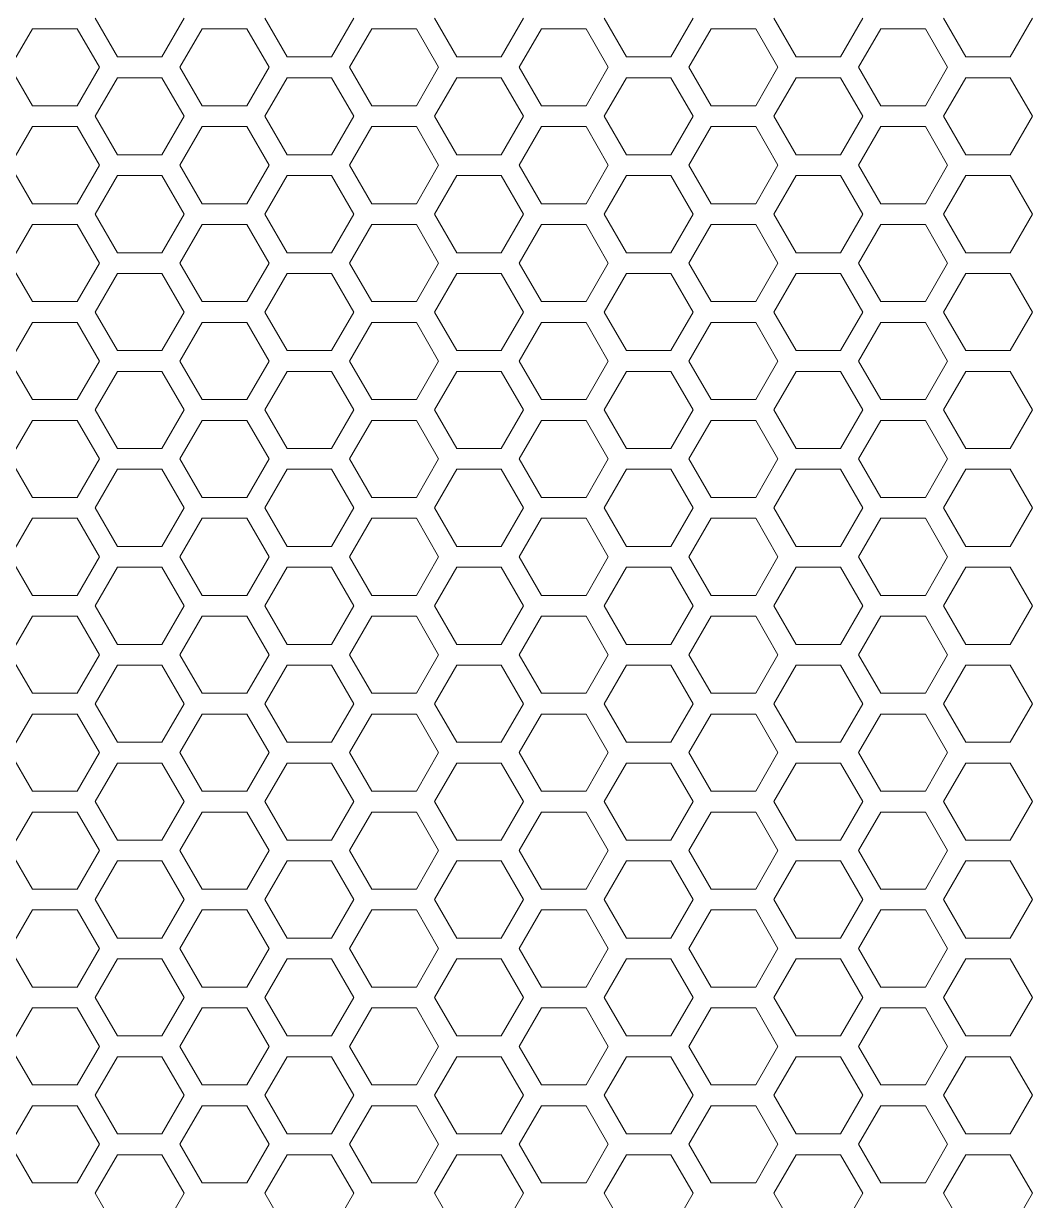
# Model space of a CAD drawing. Header units: millimetres. Extents: x 0 to 140, y -17 to 195.
# Drawn here: x 23.92 to 30.09, y 101.92 to 109.12 of the extents above; entities that cross this region are included whole.
import ezdxf

# ---------------------------------------------------------------- set-up
doc = ezdxf.new("R2010")
doc.units = ezdxf.units.MM
doc.layers.add('4203-42785_1_0', color=7, linetype='Continuous')

# ---------------------------------------------------------------- blocks, each defined once
blk = doc.blocks.new('a')
at = {"layer": '4203-42785_1_0', "color": 0, "linetype": 'ByBlock', "lineweight": 9}
for p, q in [((1511.8058, 429.5858), (1511.6991, 429.4009)), ((1512.0192, 429.5858), (1511.8058, 429.5858)), ((1512.1259, 429.4009), (1512.0192, 429.5858)), ((1512.1057, 429.6357), (1512.2124, 429.4508)), ((1512.4259, 429.4508), (1512.5326, 429.6357)), ((1512.6191, 429.5858), (1512.5124, 429.4009)), ((1512.8325, 429.5858), (1512.6191, 429.5858)), ((1512.9393, 429.4009), (1512.8325, 429.5858)), ((1512.919, 429.6357), (1513.0257, 429.4508)), ((1513.2391, 429.4508), (1513.3458, 429.6357)), ((1513.4323, 429.5858), (1513.3256, 429.4009)), ((1513.6457, 429.5858), (1513.4323, 429.5858)), ((1513.7524, 429.4009), (1513.6457, 429.5858)), ((1513.7322, 429.6357), (1513.8389, 429.4508)), ((1514.0523, 429.4508), (1514.1591, 429.6357)), ((1514.2456, 429.5858), (1514.1389, 429.4009)), ((1514.459, 429.5858), (1514.2456, 429.5858)), ((1514.5657, 429.4009), (1514.459, 429.5858)), ((1514.5455, 429.6357), (1514.6522, 429.4508)), ((1514.8656, 429.4508), (1514.9724, 429.6357)), ((1515.0588, 429.5858), (1514.9521, 429.4009)), ((1515.2723, 429.5858), (1515.0588, 429.5858)), ((1515.379, 429.4009), (1515.2723, 429.5858)), ((1515.3587, 429.6357), (1515.4655, 429.4508)), ((1515.6789, 429.4508), (1515.7856, 429.6357)), ((1515.8721, 429.5858), (1515.7654, 429.4009)), ((1516.0855, 429.5858), (1515.8721, 429.5858)), ((1516.1923, 429.4009), (1516.0855, 429.5858)), ((1516.1721, 429.6357), (1516.2788, 429.4508)), ((1516.4922, 429.4508), (1516.5989, 429.6357)), ((1512.2124, 429.4508), (1512.4259, 429.4508)), ((1513.0257, 429.4508), (1513.2391, 429.4508)), ((1513.8389, 429.4508), (1514.0523, 429.4508)), ((1514.6522, 429.4508), (1514.8656, 429.4508)), ((1515.4655, 429.4508), (1515.6789, 429.4508)), ((1516.2788, 429.4508), (1516.4922, 429.4508)), ((1511.6991, 429.4009), (1511.8058, 429.216)), ((1512.0192, 429.216), (1512.1259, 429.4009)), ((1512.5124, 429.4009), (1512.6191, 429.216)), ((1512.8325, 429.216), (1512.9393, 429.4009)), ((1513.3256, 429.4009), (1513.4323, 429.216)), ((1513.6457, 429.216), (1513.7524, 429.4009)), ((1514.1389, 429.4009), (1514.2456, 429.216)), ((1514.459, 429.216), (1514.5657, 429.4009)), ((1514.9521, 429.4009), (1515.0588, 429.216)), ((1515.2723, 429.216), (1515.379, 429.4009)), ((1515.7654, 429.4009), (1515.8721, 429.216)), ((1516.0855, 429.216), (1516.1923, 429.4009)), ((1512.2124, 429.351), (1512.1057, 429.1661)), ((1512.4259, 429.351), (1512.2124, 429.351)), ((1512.5326, 429.1661), (1512.4259, 429.351)), ((1513.0257, 429.351), (1512.919, 429.1661)), ((1513.2391, 429.351), (1513.0257, 429.351)), ((1513.3458, 429.1661), (1513.2391, 429.351)), ((1513.8389, 429.351), (1513.7322, 429.1661)), ((1514.0523, 429.351), (1513.8389, 429.351)), ((1514.1591, 429.1661), (1514.0523, 429.351)), ((1514.6522, 429.351), (1514.5455, 429.1661)), ((1514.8656, 429.351), (1514.6522, 429.351)), ((1514.9724, 429.1661), (1514.8656, 429.351)), ((1515.4655, 429.351), (1515.3587, 429.1661)), ((1515.6789, 429.351), (1515.4655, 429.351)), ((1515.7856, 429.1661), (1515.6789, 429.351)), ((1516.2788, 429.351), (1516.1721, 429.1661)), ((1516.4922, 429.351), (1516.2788, 429.351)), ((1516.5989, 429.1661), (1516.4922, 429.351)), ((1511.8058, 429.216), (1512.0192, 429.216)), ((1512.6191, 429.216), (1512.8325, 429.216)), ((1513.4323, 429.216), (1513.6457, 429.216)), ((1514.2456, 429.216), (1514.459, 429.216)), ((1515.0588, 429.216), (1515.2723, 429.216)), ((1515.8721, 429.216), (1516.0855, 429.216)), ((1512.1057, 429.1661), (1512.2124, 428.9813)), ((1512.4259, 428.9813), (1512.5326, 429.1661)), ((1512.919, 429.1661), (1513.0257, 428.9813)), ((1513.2391, 428.9813), (1513.3458, 429.1661)), ((1513.7322, 429.1661), (1513.8389, 428.9813)), ((1514.0523, 428.9813), (1514.1591, 429.1661)), ((1514.5455, 429.1661), (1514.6522, 428.9813)), ((1514.8656, 428.9813), (1514.9724, 429.1661)), ((1515.3587, 429.1661), (1515.4655, 428.9813)), ((1515.6789, 428.9813), (1515.7856, 429.1661)), ((1516.1721, 429.1661), (1516.2788, 428.9813)), ((1516.4922, 428.9813), (1516.5989, 429.1661)), ((1511.8058, 429.1162), (1511.6991, 428.9314)), ((1512.0192, 429.1162), (1511.8058, 429.1162)), ((1512.1259, 428.9314), (1512.0192, 429.1162)), ((1512.6191, 429.1162), (1512.5124, 428.9314)), ((1512.8325, 429.1162), (1512.6191, 429.1162)), ((1512.9393, 428.9314), (1512.8325, 429.1162)), ((1513.4323, 429.1162), (1513.3256, 428.9314)), ((1513.6457, 429.1162), (1513.4323, 429.1162)), ((1513.7524, 428.9314), (1513.6457, 429.1162)), ((1514.2456, 429.1162), (1514.1389, 428.9314)), ((1514.459, 429.1162), (1514.2456, 429.1162)), ((1514.5657, 428.9314), (1514.459, 429.1162)), ((1515.0588, 429.1162), (1514.9521, 428.9314)), ((1515.2723, 429.1162), (1515.0588, 429.1162)), ((1515.379, 428.9314), (1515.2723, 429.1162)), ((1515.8721, 429.1162), (1515.7654, 428.9314)), ((1516.0855, 429.1162), (1515.8721, 429.1162)), ((1516.1923, 428.9314), (1516.0855, 429.1162)), ((1512.2124, 428.9813), (1512.4259, 428.9813)), ((1513.0257, 428.9813), (1513.2391, 428.9813)), ((1513.8389, 428.9813), (1514.0523, 428.9813)), ((1514.6522, 428.9813), (1514.8656, 428.9813)), ((1515.4655, 428.9813), (1515.6789, 428.9813)), ((1516.2788, 428.9813), (1516.4922, 428.9813)), ((1511.6991, 428.9314), (1511.8058, 428.7465)), ((1512.0192, 428.7465), (1512.1259, 428.9314)), ((1512.5124, 428.9314), (1512.6191, 428.7465)), ((1512.8325, 428.7465), (1512.9393, 428.9314)), ((1513.3256, 428.9314), (1513.4323, 428.7465)), ((1513.6457, 428.7465), (1513.7524, 428.9314)), ((1514.1389, 428.9314), (1514.2456, 428.7465)), ((1514.459, 428.7465), (1514.5657, 428.9314)), ((1514.9521, 428.9314), (1515.0588, 428.7465)), ((1515.2723, 428.7465), (1515.379, 428.9314)), ((1515.7654, 428.9314), (1515.8721, 428.7465)), ((1516.0855, 428.7465), (1516.1923, 428.9314)), ((1512.2124, 428.8815), (1512.1057, 428.6966)), ((1512.4259, 428.8815), (1512.2124, 428.8815)), ((1512.5326, 428.6966), (1512.4259, 428.8815)), ((1513.0257, 428.8815), (1512.919, 428.6966)), ((1513.2391, 428.8815), (1513.0257, 428.8815)), ((1513.3458, 428.6966), (1513.2391, 428.8815)), ((1513.8389, 428.8815), (1513.7322, 428.6966)), ((1514.0523, 428.8815), (1513.8389, 428.8815)), ((1514.1591, 428.6966), (1514.0523, 428.8815)), ((1514.6522, 428.8815), (1514.5455, 428.6966)), ((1514.8656, 428.8815), (1514.6522, 428.8815)), ((1514.9724, 428.6966), (1514.8656, 428.8815)), ((1515.4655, 428.8815), (1515.3587, 428.6966)), ((1515.6789, 428.8815), (1515.4655, 428.8815)), ((1515.7856, 428.6966), (1515.6789, 428.8815)), ((1516.2788, 428.8815), (1516.1721, 428.6966)), ((1516.4922, 428.8815), (1516.2788, 428.8815)), ((1516.5989, 428.6966), (1516.4922, 428.8815)), ((1511.8058, 428.7465), (1512.0192, 428.7465)), ((1512.6191, 428.7465), (1512.8325, 428.7465)), ((1513.4323, 428.7465), (1513.6457, 428.7465)), ((1514.2456, 428.7465), (1514.459, 428.7465)), ((1515.0588, 428.7465), (1515.2723, 428.7465)), ((1515.8721, 428.7465), (1516.0855, 428.7465)), ((1512.1057, 428.6966), (1512.2124, 428.5117)), ((1512.4259, 428.5117), (1512.5326, 428.6966)), ((1512.919, 428.6966), (1513.0257, 428.5117)), ((1513.2391, 428.5117), (1513.3458, 428.6966)), ((1513.7322, 428.6966), (1513.8389, 428.5117)), ((1514.0523, 428.5117), (1514.1591, 428.6966)), ((1514.5455, 428.6966), (1514.6522, 428.5117)), ((1514.8656, 428.5117), (1514.9724, 428.6966)), ((1515.3587, 428.6966), (1515.4655, 428.5117)), ((1515.6789, 428.5117), (1515.7856, 428.6966)), ((1516.1721, 428.6966), (1516.2788, 428.5117)), ((1516.4922, 428.5117), (1516.5989, 428.6966)), ((1511.8058, 428.6467), (1511.6991, 428.4618)), ((1512.0192, 428.6467), (1511.8058, 428.6467)), ((1512.1259, 428.4618), (1512.0192, 428.6467)), ((1512.6191, 428.6467), (1512.5124, 428.4618)), ((1512.8325, 428.6467), (1512.6191, 428.6467)), ((1512.9393, 428.4618), (1512.8325, 428.6467)), ((1513.4323, 428.6467), (1513.3256, 428.4618)), ((1513.6457, 428.6467), (1513.4323, 428.6467)), ((1513.7524, 428.4618), (1513.6457, 428.6467)), ((1514.2456, 428.6467), (1514.1389, 428.4618)), ((1514.459, 428.6467), (1514.2456, 428.6467)), ((1514.5657, 428.4618), (1514.459, 428.6467)), ((1515.0588, 428.6467), (1514.9521, 428.4618)), ((1515.2723, 428.6467), (1515.0588, 428.6467)), ((1515.379, 428.4618), (1515.2723, 428.6467)), ((1515.8721, 428.6467), (1515.7654, 428.4618)), ((1516.0855, 428.6467), (1515.8721, 428.6467)), ((1516.1923, 428.4618), (1516.0855, 428.6467)), ((1512.2124, 428.5117), (1512.4259, 428.5117)), ((1513.0257, 428.5117), (1513.2391, 428.5117)), ((1513.8389, 428.5117), (1514.0523, 428.5117)), ((1514.6522, 428.5117), (1514.8656, 428.5117)), ((1515.4655, 428.5117), (1515.6789, 428.5117)), ((1516.2788, 428.5117), (1516.4922, 428.5117)), ((1511.6991, 428.4618), (1511.8058, 428.277)), ((1512.0192, 428.277), (1512.1259, 428.4618)), ((1512.5124, 428.4618), (1512.6191, 428.277)), ((1512.8325, 428.277), (1512.9393, 428.4618)), ((1513.3256, 428.4618), (1513.4323, 428.277)), ((1513.6457, 428.277), (1513.7524, 428.4618)), ((1514.1389, 428.4618), (1514.2456, 428.277)), ((1514.459, 428.277), (1514.5657, 428.4618)), ((1514.9521, 428.4618), (1515.0588, 428.277)), ((1515.2723, 428.277), (1515.379, 428.4618)), ((1515.7654, 428.4618), (1515.8721, 428.277)), ((1516.0855, 428.277), (1516.1923, 428.4618)), ((1512.2124, 428.4119), (1512.1057, 428.227)), ((1512.4259, 428.4119), (1512.2124, 428.4119)), ((1512.5326, 428.227), (1512.4259, 428.4119)), ((1513.0257, 428.4119), (1512.919, 428.227)), ((1513.2391, 428.4119), (1513.0257, 428.4119)), ((1513.3458, 428.227), (1513.2391, 428.4119)), ((1513.8389, 428.4119), (1513.7322, 428.227)), ((1514.0523, 428.4119), (1513.8389, 428.4119)), ((1514.1591, 428.227), (1514.0523, 428.4119)), ((1514.6522, 428.4119), (1514.5455, 428.227)), ((1514.8656, 428.4119), (1514.6522, 428.4119)), ((1514.9724, 428.227), (1514.8656, 428.4119)), ((1515.4655, 428.4119), (1515.3587, 428.227)), ((1515.6789, 428.4119), (1515.4655, 428.4119)), ((1515.7856, 428.227), (1515.6789, 428.4119)), ((1516.2788, 428.4119), (1516.1721, 428.227)), ((1516.4922, 428.4119), (1516.2788, 428.4119)), ((1516.5989, 428.227), (1516.4922, 428.4119)), ((1511.8058, 428.277), (1512.0192, 428.277)), ((1512.1057, 428.227), (1512.2124, 428.0422)), ((1512.4259, 428.0422), (1512.5326, 428.227)), ((1512.6191, 428.277), (1512.8325, 428.277)), ((1512.919, 428.227), (1513.0257, 428.0422)), ((1513.2391, 428.0422), (1513.3458, 428.227)), ((1513.4323, 428.277), (1513.6457, 428.277)), ((1513.7322, 428.227), (1513.8389, 428.0422)), ((1514.0523, 428.0422), (1514.1591, 428.227)), ((1514.2456, 428.277), (1514.459, 428.277)), ((1514.5455, 428.227), (1514.6522, 428.0422)), ((1514.8656, 428.0422), (1514.9724, 428.227)), ((1515.0588, 428.277), (1515.2723, 428.277)), ((1515.3587, 428.227), (1515.4655, 428.0422)), ((1515.6789, 428.0422), (1515.7856, 428.227)), ((1515.8721, 428.277), (1516.0855, 428.277)), ((1516.1721, 428.227), (1516.2788, 428.0422)), ((1516.4922, 428.0422), (1516.5989, 428.227)), ((1511.8058, 428.1771), (1511.6991, 427.9923)), ((1512.0192, 428.1771), (1511.8058, 428.1771)), ((1512.1259, 427.9923), (1512.0192, 428.1771)), ((1512.6191, 428.1771), (1512.5124, 427.9923)), ((1512.8325, 428.1771), (1512.6191, 428.1771)), ((1512.9393, 427.9923), (1512.8325, 428.1771)), ((1513.4323, 428.1771), (1513.3256, 427.9923)), ((1513.6457, 428.1771), (1513.4323, 428.1771)), ((1513.7524, 427.9923), (1513.6457, 428.1771)), ((1514.2456, 428.1771), (1514.1389, 427.9923)), ((1514.459, 428.1771), (1514.2456, 428.1771)), ((1514.5657, 427.9923), (1514.459, 428.1771)), ((1515.0588, 428.1771), (1514.9521, 427.9923)), ((1515.2723, 428.1771), (1515.0588, 428.1771)), ((1515.379, 427.9923), (1515.2723, 428.1771)), ((1515.8721, 428.1771), (1515.7654, 427.9923)), ((1516.0855, 428.1771), (1515.8721, 428.1771)), ((1516.1923, 427.9923), (1516.0855, 428.1771)), ((1512.2124, 428.0422), (1512.4259, 428.0422)), ((1513.0257, 428.0422), (1513.2391, 428.0422)), ((1513.8389, 428.0422), (1514.0523, 428.0422)), ((1514.6522, 428.0422), (1514.8656, 428.0422)), ((1515.4655, 428.0422), (1515.6789, 428.0422)), ((1516.2788, 428.0422), (1516.4922, 428.0422)), ((1511.6991, 427.9923), (1511.8058, 427.8074)), ((1512.0192, 427.8074), (1512.1259, 427.9923)), ((1512.5124, 427.9923), (1512.6191, 427.8074)), ((1512.8325, 427.8074), (1512.9393, 427.9923)), ((1513.3256, 427.9923), (1513.4323, 427.8074)), ((1513.6457, 427.8074), (1513.7524, 427.9923)), ((1514.1389, 427.9923), (1514.2456, 427.8074)), ((1514.459, 427.8074), (1514.5657, 427.9923)), ((1514.9521, 427.9923), (1515.0588, 427.8074)), ((1515.2723, 427.8074), (1515.379, 427.9923)), ((1515.7654, 427.9923), (1515.8721, 427.8074)), ((1516.0855, 427.8074), (1516.1923, 427.9923)), ((1512.2124, 427.9424), (1512.1057, 427.7575)), ((1512.4259, 427.9424), (1512.2124, 427.9424)), ((1512.5326, 427.7575), (1512.4259, 427.9424)), ((1513.0257, 427.9424), (1512.919, 427.7575)), ((1513.2391, 427.9424), (1513.0257, 427.9424)), ((1513.3458, 427.7575), (1513.2391, 427.9424)), ((1513.8389, 427.9424), (1513.7322, 427.7575)), ((1514.0523, 427.9424), (1513.8389, 427.9424)), ((1514.1591, 427.7575), (1514.0523, 427.9424)), ((1514.6522, 427.9424), (1514.5455, 427.7575)), ((1514.8656, 427.9424), (1514.6522, 427.9424)), ((1514.9724, 427.7575), (1514.8656, 427.9424)), ((1515.4655, 427.9424), (1515.3587, 427.7575)), ((1515.6789, 427.9424), (1515.4655, 427.9424)), ((1515.7856, 427.7575), (1515.6789, 427.9424)), ((1516.2788, 427.9424), (1516.1721, 427.7575)), ((1516.4922, 427.9424), (1516.2788, 427.9424)), ((1516.5989, 427.7575), (1516.4922, 427.9424)), ((1511.8058, 427.8074), (1512.0192, 427.8074)), ((1512.6191, 427.8074), (1512.8325, 427.8074)), ((1513.4323, 427.8074), (1513.6457, 427.8074)), ((1514.2456, 427.8074), (1514.459, 427.8074)), ((1515.0588, 427.8074), (1515.2723, 427.8074)), ((1515.8721, 427.8074), (1516.0855, 427.8074)), ((1512.1057, 427.7575), (1512.2124, 427.5726)), ((1512.4259, 427.5726), (1512.5326, 427.7575)), ((1512.919, 427.7575), (1513.0257, 427.5726)), ((1513.2391, 427.5726), (1513.3458, 427.7575)), ((1513.7322, 427.7575), (1513.8389, 427.5726)), ((1514.0523, 427.5726), (1514.1591, 427.7575)), ((1514.5455, 427.7575), (1514.6522, 427.5726)), ((1514.8656, 427.5726), (1514.9724, 427.7575)), ((1515.3587, 427.7575), (1515.4655, 427.5726)), ((1515.6789, 427.5726), (1515.7856, 427.7575)), ((1516.1721, 427.7575), (1516.2788, 427.5726)), ((1516.4922, 427.5726), (1516.5989, 427.7575)), ((1511.8058, 427.7076), (1511.6991, 427.5227)), ((1512.0192, 427.7076), (1511.8058, 427.7076)), ((1512.1259, 427.5227), (1512.0192, 427.7076)), ((1512.6191, 427.7076), (1512.5124, 427.5227)), ((1512.8325, 427.7076), (1512.6191, 427.7076)), ((1512.9393, 427.5227), (1512.8325, 427.7076)), ((1513.4323, 427.7076), (1513.3256, 427.5227)), ((1513.6457, 427.7076), (1513.4323, 427.7076)), ((1513.7524, 427.5227), (1513.6457, 427.7076)), ((1514.2456, 427.7076), (1514.1389, 427.5227)), ((1514.459, 427.7076), (1514.2456, 427.7076)), ((1514.5657, 427.5227), (1514.459, 427.7076)), ((1515.0588, 427.7076), (1514.9521, 427.5227)), ((1515.2723, 427.7076), (1515.0588, 427.7076)), ((1515.379, 427.5227), (1515.2723, 427.7076)), ((1515.8721, 427.7076), (1515.7654, 427.5227)), ((1516.0855, 427.7076), (1515.8721, 427.7076)), ((1516.1923, 427.5227), (1516.0855, 427.7076)), ((1512.2124, 427.5726), (1512.4259, 427.5726)), ((1513.0257, 427.5726), (1513.2391, 427.5726)), ((1513.8389, 427.5726), (1514.0523, 427.5726)), ((1514.6522, 427.5726), (1514.8656, 427.5726)), ((1515.4655, 427.5726), (1515.6789, 427.5726)), ((1516.2788, 427.5726), (1516.4922, 427.5726)), ((1511.6991, 427.5227), (1511.8058, 427.3379)), ((1512.0192, 427.3379), (1512.1259, 427.5227)), ((1512.5124, 427.5227), (1512.6191, 427.3379)), ((1512.8325, 427.3379), (1512.9393, 427.5227)), ((1513.3256, 427.5227), (1513.4323, 427.3379)), ((1513.6457, 427.3379), (1513.7524, 427.5227)), ((1514.1389, 427.5227), (1514.2456, 427.3379)), ((1514.459, 427.3379), (1514.5657, 427.5227)), ((1514.9521, 427.5227), (1515.0588, 427.3379)), ((1515.2723, 427.3379), (1515.379, 427.5227)), ((1515.7654, 427.5227), (1515.8721, 427.3379)), ((1516.0855, 427.3379), (1516.1923, 427.5227)), ((1512.2124, 427.4728), (1512.1057, 427.288)), ((1512.4259, 427.4728), (1512.2124, 427.4728)), ((1512.5326, 427.288), (1512.4259, 427.4728)), ((1513.0257, 427.4728), (1512.919, 427.288)), ((1513.2391, 427.4728), (1513.0257, 427.4728)), ((1513.3458, 427.288), (1513.2391, 427.4728)), ((1513.8389, 427.4728), (1513.7322, 427.288)), ((1514.0523, 427.4728), (1513.8389, 427.4728)), ((1514.1591, 427.288), (1514.0523, 427.4728)), ((1514.6522, 427.4728), (1514.5455, 427.288)), ((1514.8656, 427.4728), (1514.6522, 427.4728)), ((1514.9724, 427.288), (1514.8656, 427.4728)), ((1515.4655, 427.4728), (1515.3587, 427.288)), ((1515.6789, 427.4728), (1515.4655, 427.4728)), ((1515.7856, 427.288), (1515.6789, 427.4728)), ((1516.2788, 427.4728), (1516.1721, 427.288)), ((1516.4922, 427.4728), (1516.2788, 427.4728)), ((1516.5989, 427.288), (1516.4922, 427.4728)), ((1511.8058, 427.3379), (1512.0192, 427.3379)), ((1512.6191, 427.3379), (1512.8325, 427.3379)), ((1513.4323, 427.3379), (1513.6457, 427.3379)), ((1514.2456, 427.3379), (1514.459, 427.3379)), ((1515.0588, 427.3379), (1515.2723, 427.3379)), ((1515.8721, 427.3379), (1516.0855, 427.3379)), ((1512.1057, 427.288), (1512.2124, 427.1031)), ((1512.4259, 427.1031), (1512.5326, 427.288)), ((1512.919, 427.288), (1513.0257, 427.1031)), ((1513.2391, 427.1031), (1513.3458, 427.288)), ((1513.7322, 427.288), (1513.8389, 427.1031)), ((1514.0523, 427.1031), (1514.1591, 427.288)), ((1514.5455, 427.288), (1514.6522, 427.1031)), ((1514.8656, 427.1031), (1514.9724, 427.288)), ((1515.3587, 427.288), (1515.4655, 427.1031)), ((1515.6789, 427.1031), (1515.7856, 427.288)), ((1516.1721, 427.288), (1516.2788, 427.1031)), ((1516.4922, 427.1031), (1516.5989, 427.288)), ((1511.8058, 427.238), (1511.6991, 427.0532)), ((1512.0192, 427.238), (1511.8058, 427.238)), ((1512.1259, 427.0532), (1512.0192, 427.238)), ((1512.6191, 427.238), (1512.5124, 427.0532)), ((1512.8325, 427.238), (1512.6191, 427.238)), ((1512.9393, 427.0532), (1512.8325, 427.238)), ((1513.4323, 427.238), (1513.3256, 427.0532)), ((1513.6457, 427.238), (1513.4323, 427.238)), ((1513.7524, 427.0532), (1513.6457, 427.238)), ((1514.2456, 427.238), (1514.1389, 427.0532)), ((1514.459, 427.238), (1514.2456, 427.238)), ((1514.5657, 427.0532), (1514.459, 427.238)), ((1515.0588, 427.238), (1514.9521, 427.0532)), ((1515.2723, 427.238), (1515.0588, 427.238)), ((1515.379, 427.0532), (1515.2723, 427.238)), ((1515.8721, 427.238), (1515.7654, 427.0532)), ((1516.0855, 427.238), (1515.8721, 427.238)), ((1516.1923, 427.0532), (1516.0855, 427.238)), ((1512.2124, 427.1031), (1512.4259, 427.1031)), ((1513.0257, 427.1031), (1513.2391, 427.1031)), ((1513.8389, 427.1031), (1514.0523, 427.1031)), ((1514.6522, 427.1031), (1514.8656, 427.1031)), ((1515.4655, 427.1031), (1515.6789, 427.1031)), ((1516.2788, 427.1031), (1516.4922, 427.1031)), ((1511.6991, 427.0532), (1511.8058, 426.8683)), ((1512.0192, 426.8683), (1512.1259, 427.0532)), ((1512.5124, 427.0532), (1512.6191, 426.8683)), ((1512.8325, 426.8683), (1512.9393, 427.0532)), ((1513.3256, 427.0532), (1513.4323, 426.8683)), ((1513.6457, 426.8683), (1513.7524, 427.0532)), ((1514.1389, 427.0532), (1514.2456, 426.8683)), ((1514.459, 426.8683), (1514.5657, 427.0532)), ((1514.9521, 427.0532), (1515.0588, 426.8683)), ((1515.2723, 426.8683), (1515.379, 427.0532)), ((1515.7654, 427.0532), (1515.8721, 426.8683)), ((1516.0855, 426.8683), (1516.1923, 427.0532)), ((1512.2124, 427.0033), (1512.1057, 426.8184)), ((1512.4259, 427.0033), (1512.2124, 427.0033)), ((1512.5326, 426.8184), (1512.4259, 427.0033)), ((1513.0257, 427.0033), (1512.919, 426.8184)), ((1513.2391, 427.0033), (1513.0257, 427.0033)), ((1513.3458, 426.8184), (1513.2391, 427.0033)), ((1513.8389, 427.0033), (1513.7322, 426.8184)), ((1514.0523, 427.0033), (1513.8389, 427.0033)), ((1514.1591, 426.8184), (1514.0523, 427.0033)), ((1514.6522, 427.0033), (1514.5455, 426.8184)), ((1514.8656, 427.0033), (1514.6522, 427.0033)), ((1514.9724, 426.8184), (1514.8656, 427.0033)), ((1515.4655, 427.0033), (1515.3587, 426.8184)), ((1515.6789, 427.0033), (1515.4655, 427.0033)), ((1515.7856, 426.8184), (1515.6789, 427.0033)), ((1516.2788, 427.0033), (1516.1721, 426.8184)), ((1516.4922, 427.0033), (1516.2788, 427.0033)), ((1516.5989, 426.8184), (1516.4922, 427.0033)), ((1511.8058, 426.8683), (1512.0192, 426.8683)), ((1512.1057, 426.8184), (1512.2124, 426.6335)), ((1512.4259, 426.6335), (1512.5326, 426.8184)), ((1512.6191, 426.8683), (1512.8325, 426.8683)), ((1512.919, 426.8184), (1513.0257, 426.6335)), ((1513.2391, 426.6335), (1513.3458, 426.8184)), ((1513.4323, 426.8683), (1513.6457, 426.8683)), ((1513.7322, 426.8184), (1513.8389, 426.6335)), ((1514.0523, 426.6335), (1514.1591, 426.8184)), ((1514.2456, 426.8683), (1514.459, 426.8683)), ((1514.5455, 426.8184), (1514.6522, 426.6335)), ((1514.8656, 426.6335), (1514.9724, 426.8184)), ((1515.0588, 426.8683), (1515.2723, 426.8683)), ((1515.3587, 426.8184), (1515.4655, 426.6335)), ((1515.6789, 426.6335), (1515.7856, 426.8184)), ((1515.8721, 426.8683), (1516.0855, 426.8683)), ((1516.1721, 426.8184), (1516.2788, 426.6335)), ((1516.4922, 426.6335), (1516.5989, 426.8184)), ((1511.8058, 426.7685), (1511.6991, 426.5836)), ((1512.0192, 426.7685), (1511.8058, 426.7685)), ((1512.1259, 426.5836), (1512.0192, 426.7685)), ((1512.6191, 426.7685), (1512.5124, 426.5836)), ((1512.8325, 426.7685), (1512.6191, 426.7685)), ((1512.9393, 426.5836), (1512.8325, 426.7685)), ((1513.4323, 426.7685), (1513.3256, 426.5836)), ((1513.6457, 426.7685), (1513.4323, 426.7685)), ((1513.7524, 426.5836), (1513.6457, 426.7685)), ((1514.2456, 426.7685), (1514.1389, 426.5836)), ((1514.459, 426.7685), (1514.2456, 426.7685)), ((1514.5657, 426.5836), (1514.459, 426.7685)), ((1515.0588, 426.7685), (1514.9521, 426.5836)), ((1515.2723, 426.7685), (1515.0588, 426.7685)), ((1515.379, 426.5836), (1515.2723, 426.7685)), ((1515.8721, 426.7685), (1515.7654, 426.5836)), ((1516.0855, 426.7685), (1515.8721, 426.7685)), ((1516.1923, 426.5836), (1516.0855, 426.7685)), ((1512.2124, 426.6335), (1512.4259, 426.6335)), ((1513.0257, 426.6335), (1513.2391, 426.6335)), ((1513.8389, 426.6335), (1514.0523, 426.6335)), ((1514.6522, 426.6335), (1514.8656, 426.6335)), ((1515.4655, 426.6335), (1515.6789, 426.6335)), ((1516.2788, 426.6335), (1516.4922, 426.6335)), ((1511.6991, 426.5836), (1511.8058, 426.3988)), ((1512.0192, 426.3988), (1512.1259, 426.5836)), ((1512.2124, 426.5337), (1512.1057, 426.3489)), ((1512.4259, 426.5337), (1512.2124, 426.5337)), ((1512.5326, 426.3489), (1512.4259, 426.5337)), ((1512.5124, 426.5836), (1512.6191, 426.3988)), ((1512.8325, 426.3988), (1512.9393, 426.5836)), ((1513.0257, 426.5337), (1512.919, 426.3489)), ((1513.2391, 426.5337), (1513.0257, 426.5337)), ((1513.3458, 426.3489), (1513.2391, 426.5337)), ((1513.3256, 426.5836), (1513.4323, 426.3988)), ((1513.6457, 426.3988), (1513.7524, 426.5836)), ((1513.8389, 426.5337), (1513.7322, 426.3489)), ((1514.0523, 426.5337), (1513.8389, 426.5337)), ((1514.1591, 426.3489), (1514.0523, 426.5337)), ((1514.1389, 426.5836), (1514.2456, 426.3988)), ((1514.459, 426.3988), (1514.5657, 426.5836)), ((1514.6522, 426.5337), (1514.5455, 426.3489)), ((1514.8656, 426.5337), (1514.6522, 426.5337)), ((1514.9724, 426.3489), (1514.8656, 426.5337)), ((1514.9521, 426.5836), (1515.0588, 426.3988)), ((1515.2723, 426.3988), (1515.379, 426.5836)), ((1515.4655, 426.5337), (1515.3587, 426.3489)), ((1515.6789, 426.5337), (1515.4655, 426.5337)), ((1515.7856, 426.3489), (1515.6789, 426.5337)), ((1515.7654, 426.5836), (1515.8721, 426.3988)), ((1516.0855, 426.3988), (1516.1923, 426.5836)), ((1516.2788, 426.5337), (1516.1721, 426.3489)), ((1516.4922, 426.5337), (1516.2788, 426.5337)), ((1516.5989, 426.3489), (1516.4922, 426.5337)), ((1511.8058, 426.3988), (1512.0192, 426.3988)), ((1512.6191, 426.3988), (1512.8325, 426.3988)), ((1513.4323, 426.3988), (1513.6457, 426.3988)), ((1514.2456, 426.3988), (1514.459, 426.3988)), ((1515.0588, 426.3988), (1515.2723, 426.3988)), ((1515.8721, 426.3988), (1516.0855, 426.3988)), ((1512.1057, 426.3489), (1512.2124, 426.164)), ((1512.4259, 426.164), (1512.5326, 426.3489)), ((1512.919, 426.3489), (1513.0257, 426.164)), ((1513.2391, 426.164), (1513.3458, 426.3489)), ((1513.7322, 426.3489), (1513.8389, 426.164)), ((1514.0523, 426.164), (1514.1591, 426.3489)), ((1514.5455, 426.3489), (1514.6522, 426.164)), ((1514.8656, 426.164), (1514.9724, 426.3489)), ((1515.3587, 426.3489), (1515.4655, 426.164)), ((1515.6789, 426.164), (1515.7856, 426.3489)), ((1516.1721, 426.3489), (1516.2788, 426.164)), ((1516.4922, 426.164), (1516.5989, 426.3489)), ((1511.8058, 426.299), (1511.6991, 426.1141)), ((1512.0192, 426.299), (1511.8058, 426.299)), ((1512.1259, 426.1141), (1512.0192, 426.299)), ((1512.6191, 426.299), (1512.5124, 426.1141)), ((1512.8325, 426.299), (1512.6191, 426.299)), ((1512.9393, 426.1141), (1512.8325, 426.299)), ((1513.4323, 426.299), (1513.3256, 426.1141)), ((1513.6457, 426.299), (1513.4323, 426.299)), ((1513.7524, 426.1141), (1513.6457, 426.299)), ((1514.2456, 426.299), (1514.1389, 426.1141)), ((1514.459, 426.299), (1514.2456, 426.299)), ((1514.5657, 426.1141), (1514.459, 426.299)), ((1515.0588, 426.299), (1514.9521, 426.1141)), ((1515.2723, 426.299), (1515.0588, 426.299)), ((1515.379, 426.1141), (1515.2723, 426.299)), ((1515.8721, 426.299), (1515.7654, 426.1141)), ((1516.0855, 426.299), (1515.8721, 426.299)), ((1516.1923, 426.1141), (1516.0855, 426.299)), ((1512.2124, 426.164), (1512.4259, 426.164)), ((1513.0257, 426.164), (1513.2391, 426.164)), ((1513.8389, 426.164), (1514.0523, 426.164)), ((1514.6522, 426.164), (1514.8656, 426.164)), ((1515.4655, 426.164), (1515.6789, 426.164)), ((1516.2788, 426.164), (1516.4922, 426.164)), ((1511.6991, 426.1141), (1511.8058, 425.9292)), ((1512.0192, 425.9292), (1512.1259, 426.1141)), ((1512.5124, 426.1141), (1512.6191, 425.9292)), ((1512.8325, 425.9292), (1512.9393, 426.1141)), ((1513.3256, 426.1141), (1513.4323, 425.9292)), ((1513.6457, 425.9292), (1513.7524, 426.1141)), ((1514.1389, 426.1141), (1514.2456, 425.9292)), ((1514.459, 425.9292), (1514.5657, 426.1141)), ((1514.9521, 426.1141), (1515.0588, 425.9292)), ((1515.2723, 425.9292), (1515.379, 426.1141)), ((1515.7654, 426.1141), (1515.8721, 425.9292)), ((1516.0855, 425.9292), (1516.1923, 426.1141)), ((1512.2124, 426.0642), (1512.1057, 425.8793)), ((1512.4259, 426.0642), (1512.2124, 426.0642)), ((1512.5326, 425.8793), (1512.4259, 426.0642)), ((1513.0257, 426.0642), (1512.919, 425.8793)), ((1513.2391, 426.0642), (1513.0257, 426.0642)), ((1513.3458, 425.8793), (1513.2391, 426.0642)), ((1513.8389, 426.0642), (1513.7322, 425.8793)), ((1514.0523, 426.0642), (1513.8389, 426.0642)), ((1514.1591, 425.8793), (1514.0523, 426.0642)), ((1514.6522, 426.0642), (1514.5455, 425.8793)), ((1514.8656, 426.0642), (1514.6522, 426.0642)), ((1514.9724, 425.8793), (1514.8656, 426.0642)), ((1515.4655, 426.0642), (1515.3587, 425.8793)), ((1515.6789, 426.0642), (1515.4655, 426.0642)), ((1515.7856, 425.8793), (1515.6789, 426.0642)), ((1516.2788, 426.0642), (1516.1721, 425.8793)), ((1516.4922, 426.0642), (1516.2788, 426.0642)), ((1516.5989, 425.8793), (1516.4922, 426.0642)), ((1511.8058, 425.9292), (1512.0192, 425.9292)), ((1512.6191, 425.9292), (1512.8325, 425.9292)), ((1513.4323, 425.9292), (1513.6457, 425.9292)), ((1514.2456, 425.9292), (1514.459, 425.9292)), ((1515.0588, 425.9292), (1515.2723, 425.9292)), ((1515.8721, 425.9292), (1516.0855, 425.9292)), ((1512.1057, 425.8793), (1512.2124, 425.6945)), ((1512.4259, 425.6945), (1512.5326, 425.8793)), ((1512.919, 425.8793), (1513.0257, 425.6945)), ((1513.2391, 425.6945), (1513.3458, 425.8793)), ((1513.7322, 425.8793), (1513.8389, 425.6945)), ((1514.0523, 425.6945), (1514.1591, 425.8793)), ((1514.5455, 425.8793), (1514.6522, 425.6945)), ((1514.8656, 425.6945), (1514.9724, 425.8793)), ((1515.3587, 425.8793), (1515.4655, 425.6945)), ((1515.6789, 425.6945), (1515.7856, 425.8793)), ((1516.1721, 425.8793), (1516.2788, 425.6945)), ((1516.4922, 425.6945), (1516.5989, 425.8793)), ((1511.8058, 425.8294), (1511.6991, 425.6446)), ((1512.0192, 425.8294), (1511.8058, 425.8294)), ((1512.1259, 425.6446), (1512.0192, 425.8294)), ((1512.6191, 425.8294), (1512.5124, 425.6446)), ((1512.8325, 425.8294), (1512.6191, 425.8294)), ((1512.9393, 425.6446), (1512.8325, 425.8294)), ((1513.4323, 425.8294), (1513.3256, 425.6446)), ((1513.6457, 425.8294), (1513.4323, 425.8294)), ((1513.7524, 425.6446), (1513.6457, 425.8294)), ((1514.2456, 425.8294), (1514.1389, 425.6446)), ((1514.459, 425.8294), (1514.2456, 425.8294)), ((1514.5657, 425.6446), (1514.459, 425.8294)), ((1515.0588, 425.8294), (1514.9521, 425.6446)), ((1515.2723, 425.8294), (1515.0588, 425.8294)), ((1515.379, 425.6446), (1515.2723, 425.8294)), ((1515.8721, 425.8294), (1515.7654, 425.6446)), ((1516.0855, 425.8294), (1515.8721, 425.8294)), ((1516.1923, 425.6446), (1516.0855, 425.8294)), ((1512.2124, 425.6945), (1512.4259, 425.6945)), ((1513.0257, 425.6945), (1513.2391, 425.6945)), ((1513.8389, 425.6945), (1514.0523, 425.6945)), ((1514.6522, 425.6945), (1514.8656, 425.6945)), ((1515.4655, 425.6945), (1515.6789, 425.6945)), ((1516.2788, 425.6945), (1516.4922, 425.6945)), ((1511.6991, 425.6446), (1511.8058, 425.4597)), ((1512.0192, 425.4597), (1512.1259, 425.6446)), ((1512.5124, 425.6446), (1512.6191, 425.4597)), ((1512.8325, 425.4597), (1512.9393, 425.6446)), ((1513.3256, 425.6446), (1513.4323, 425.4597)), ((1513.6457, 425.4597), (1513.7524, 425.6446)), ((1514.1389, 425.6446), (1514.2456, 425.4597)), ((1514.459, 425.4597), (1514.5657, 425.6446)), ((1514.9521, 425.6446), (1515.0588, 425.4597)), ((1515.2723, 425.4597), (1515.379, 425.6446)), ((1515.7654, 425.6446), (1515.8721, 425.4597)), ((1516.0855, 425.4597), (1516.1923, 425.6446)), ((1512.2124, 425.5946), (1512.1057, 425.4098)), ((1512.4259, 425.5946), (1512.2124, 425.5946)), ((1512.5326, 425.4098), (1512.4259, 425.5946)), ((1513.0257, 425.5946), (1512.919, 425.4098)), ((1513.2391, 425.5946), (1513.0257, 425.5946)), ((1513.3458, 425.4098), (1513.2391, 425.5946)), ((1513.8389, 425.5946), (1513.7322, 425.4098)), ((1514.0523, 425.5946), (1513.8389, 425.5946)), ((1514.1591, 425.4098), (1514.0523, 425.5946)), ((1514.6522, 425.5946), (1514.5455, 425.4098)), ((1514.8656, 425.5946), (1514.6522, 425.5946)), ((1514.9724, 425.4098), (1514.8656, 425.5946)), ((1515.4655, 425.5946), (1515.3587, 425.4098)), ((1515.6789, 425.5946), (1515.4655, 425.5946)), ((1515.7856, 425.4098), (1515.6789, 425.5946)), ((1516.2788, 425.5946), (1516.1721, 425.4098)), ((1516.4922, 425.5946), (1516.2788, 425.5946)), ((1516.5989, 425.4098), (1516.4922, 425.5946)), ((1511.8058, 425.4597), (1512.0192, 425.4597)), ((1512.1057, 425.4098), (1512.2124, 425.2249)), ((1512.4259, 425.2249), (1512.5326, 425.4098)), ((1512.6191, 425.4597), (1512.8325, 425.4597)), ((1512.919, 425.4098), (1513.0257, 425.2249)), ((1513.2391, 425.2249), (1513.3458, 425.4098)), ((1513.4323, 425.4597), (1513.6457, 425.4597)), ((1513.7322, 425.4098), (1513.8389, 425.2249)), ((1514.0523, 425.2249), (1514.1591, 425.4098)), ((1514.2456, 425.4597), (1514.459, 425.4597)), ((1514.5455, 425.4098), (1514.6522, 425.2249)), ((1514.8656, 425.2249), (1514.9724, 425.4098)), ((1515.0588, 425.4597), (1515.2723, 425.4597)), ((1515.3587, 425.4098), (1515.4655, 425.2249)), ((1515.6789, 425.2249), (1515.7856, 425.4098)), ((1515.8721, 425.4597), (1516.0855, 425.4597)), ((1516.1721, 425.4098), (1516.2788, 425.2249)), ((1516.4922, 425.2249), (1516.5989, 425.4098)), ((1511.8058, 425.3599), (1511.6991, 425.175)), ((1512.0192, 425.3599), (1511.8058, 425.3599)), ((1512.1259, 425.175), (1512.0192, 425.3599)), ((1512.6191, 425.3599), (1512.5124, 425.175)), ((1512.8325, 425.3599), (1512.6191, 425.3599)), ((1512.9393, 425.175), (1512.8325, 425.3599)), ((1513.4323, 425.3599), (1513.3256, 425.175)), ((1513.6457, 425.3599), (1513.4323, 425.3599)), ((1513.7524, 425.175), (1513.6457, 425.3599)), ((1514.2456, 425.3599), (1514.1389, 425.175)), ((1514.459, 425.3599), (1514.2456, 425.3599)), ((1514.5657, 425.175), (1514.459, 425.3599)), ((1515.0588, 425.3599), (1514.9521, 425.175)), ((1515.2723, 425.3599), (1515.0588, 425.3599)), ((1515.379, 425.175), (1515.2723, 425.3599)), ((1515.8721, 425.3599), (1515.7654, 425.175)), ((1516.0855, 425.3599), (1515.8721, 425.3599)), ((1516.1923, 425.175), (1516.0855, 425.3599)), ((1512.2124, 425.2249), (1512.4259, 425.2249)), ((1513.0257, 425.2249), (1513.2391, 425.2249)), ((1513.8389, 425.2249), (1514.0523, 425.2249)), ((1514.6522, 425.2249), (1514.8656, 425.2249)), ((1515.4655, 425.2249), (1515.6789, 425.2249)), ((1516.2788, 425.2249), (1516.4922, 425.2249)), ((1511.6991, 425.175), (1511.8058, 424.9901)), ((1512.0192, 424.9901), (1512.1259, 425.175)), ((1512.2124, 425.1251), (1512.1057, 424.9402)), ((1512.4259, 425.1251), (1512.2124, 425.1251)), ((1512.5326, 424.9402), (1512.4259, 425.1251)), ((1512.5124, 425.175), (1512.6191, 424.9901)), ((1512.8325, 424.9901), (1512.9393, 425.175)), ((1513.0257, 425.1251), (1512.919, 424.9402)), ((1513.2391, 425.1251), (1513.0257, 425.1251)), ((1513.3458, 424.9402), (1513.2391, 425.1251)), ((1513.3256, 425.175), (1513.4323, 424.9901)), ((1513.6457, 424.9901), (1513.7524, 425.175)), ((1513.8389, 425.1251), (1513.7322, 424.9402)), ((1514.0523, 425.1251), (1513.8389, 425.1251)), ((1514.1591, 424.9402), (1514.0523, 425.1251)), ((1514.1389, 425.175), (1514.2456, 424.9901)), ((1514.459, 424.9901), (1514.5657, 425.175)), ((1514.6522, 425.1251), (1514.5455, 424.9402)), ((1514.8656, 425.1251), (1514.6522, 425.1251)), ((1514.9724, 424.9402), (1514.8656, 425.1251)), ((1514.9521, 425.175), (1515.0588, 424.9901)), ((1515.2723, 424.9901), (1515.379, 425.175)), ((1515.4655, 425.1251), (1515.3587, 424.9402)), ((1515.6789, 425.1251), (1515.4655, 425.1251)), ((1515.7856, 424.9402), (1515.6789, 425.1251)), ((1515.7654, 425.175), (1515.8721, 424.9901)), ((1516.0855, 424.9901), (1516.1923, 425.175)), ((1516.2788, 425.1251), (1516.1721, 424.9402)), ((1516.4922, 425.1251), (1516.2788, 425.1251)), ((1516.5989, 424.9402), (1516.4922, 425.1251)), ((1511.8058, 424.9901), (1512.0192, 424.9901)), ((1512.6191, 424.9901), (1512.8325, 424.9901)), ((1513.4323, 424.9901), (1513.6457, 424.9901)), ((1514.2456, 424.9901), (1514.459, 424.9901)), ((1515.0588, 424.9901), (1515.2723, 424.9901)), ((1515.8721, 424.9901), (1516.0855, 424.9901)), ((1512.1057, 424.9402), (1512.2124, 424.7554)), ((1512.4259, 424.7554), (1512.5326, 424.9402)), ((1512.919, 424.9402), (1513.0257, 424.7554)), ((1513.2391, 424.7554), (1513.3458, 424.9402)), ((1513.7322, 424.9402), (1513.8389, 424.7554)), ((1514.0523, 424.7554), (1514.1591, 424.9402)), ((1514.5455, 424.9402), (1514.6522, 424.7554)), ((1514.8656, 424.7554), (1514.9724, 424.9402)), ((1515.3587, 424.9402), (1515.4655, 424.7554)), ((1515.6789, 424.7554), (1515.7856, 424.9402)), ((1516.1721, 424.9402), (1516.2788, 424.7554)), ((1516.4922, 424.7554), (1516.5989, 424.9402)), ((1511.8058, 424.8903), (1511.6991, 424.7055)), ((1512.0192, 424.8903), (1511.8058, 424.8903)), ((1512.1259, 424.7055), (1512.0192, 424.8903)), ((1512.6191, 424.8903), (1512.5124, 424.7055)), ((1512.8325, 424.8903), (1512.6191, 424.8903)), ((1512.9393, 424.7055), (1512.8325, 424.8903)), ((1513.4323, 424.8903), (1513.3256, 424.7055)), ((1513.6457, 424.8903), (1513.4323, 424.8903)), ((1513.7524, 424.7055), (1513.6457, 424.8903)), ((1514.2456, 424.8903), (1514.1389, 424.7055)), ((1514.459, 424.8903), (1514.2456, 424.8903)), ((1514.5657, 424.7055), (1514.459, 424.8903)), ((1515.0588, 424.8903), (1514.9521, 424.7055)), ((1515.2723, 424.8903), (1515.0588, 424.8903)), ((1515.379, 424.7055), (1515.2723, 424.8903)), ((1515.8721, 424.8903), (1515.7654, 424.7055)), ((1516.0855, 424.8903), (1515.8721, 424.8903)), ((1516.1923, 424.7055), (1516.0855, 424.8903)), ((1512.2124, 424.7554), (1512.4259, 424.7554)), ((1513.0257, 424.7554), (1513.2391, 424.7554)), ((1513.8389, 424.7554), (1514.0523, 424.7554)), ((1514.6522, 424.7554), (1514.8656, 424.7554)), ((1515.4655, 424.7554), (1515.6789, 424.7554)), ((1516.2788, 424.7554), (1516.4922, 424.7554)), ((1511.6991, 424.7055), (1511.8058, 424.5206)), ((1512.0192, 424.5206), (1512.1259, 424.7055)), ((1512.5124, 424.7055), (1512.6191, 424.5206)), ((1512.8325, 424.5206), (1512.9393, 424.7055)), ((1513.3256, 424.7055), (1513.4323, 424.5206)), ((1513.6457, 424.5206), (1513.7524, 424.7055)), ((1514.1389, 424.7055), (1514.2456, 424.5206)), ((1514.459, 424.5206), (1514.5657, 424.7055)), ((1514.9521, 424.7055), (1515.0588, 424.5206)), ((1515.2723, 424.5206), (1515.379, 424.7055)), ((1515.7654, 424.7055), (1515.8721, 424.5206)), ((1516.0855, 424.5206), (1516.1923, 424.7055)), ((1512.2124, 424.6556), (1512.1057, 424.4707)), ((1512.4259, 424.6556), (1512.2124, 424.6556)), ((1512.5326, 424.4707), (1512.4259, 424.6556)), ((1513.0257, 424.6556), (1512.919, 424.4707)), ((1513.2391, 424.6556), (1513.0257, 424.6556)), ((1513.3458, 424.4707), (1513.2391, 424.6556)), ((1513.8389, 424.6556), (1513.7322, 424.4707)), ((1514.0523, 424.6556), (1513.8389, 424.6556)), ((1514.1591, 424.4707), (1514.0523, 424.6556)), ((1514.6522, 424.6556), (1514.5455, 424.4707)), ((1514.8656, 424.6556), (1514.6522, 424.6556)), ((1514.9724, 424.4707), (1514.8656, 424.6556)), ((1515.4655, 424.6556), (1515.3587, 424.4707)), ((1515.6789, 424.6556), (1515.4655, 424.6556)), ((1515.7856, 424.4707), (1515.6789, 424.6556)), ((1516.2788, 424.6556), (1516.1721, 424.4707)), ((1516.4922, 424.6556), (1516.2788, 424.6556)), ((1516.5989, 424.4707), (1516.4922, 424.6556)), ((1511.8058, 424.5206), (1512.0192, 424.5206)), ((1512.6191, 424.5206), (1512.8325, 424.5206)), ((1513.4323, 424.5206), (1513.6457, 424.5206)), ((1514.2456, 424.5206), (1514.459, 424.5206)), ((1515.0588, 424.5206), (1515.2723, 424.5206)), ((1515.8721, 424.5206), (1516.0855, 424.5206)), ((1512.1057, 424.4707), (1512.2124, 424.2858)), ((1512.4259, 424.2858), (1512.5326, 424.4707)), ((1512.919, 424.4707), (1513.0257, 424.2858)), ((1513.2391, 424.2858), (1513.3458, 424.4707)), ((1513.7322, 424.4707), (1513.8389, 424.2858)), ((1514.0523, 424.2858), (1514.1591, 424.4707)), ((1514.5455, 424.4707), (1514.6522, 424.2858)), ((1514.8656, 424.2858), (1514.9724, 424.4707)), ((1515.3587, 424.4707), (1515.4655, 424.2858)), ((1515.6789, 424.2858), (1515.7856, 424.4707)), ((1516.1721, 424.4707), (1516.2788, 424.2858)), ((1516.4922, 424.2858), (1516.5989, 424.4707)), ((1511.8058, 424.4208), (1511.6991, 424.2359)), ((1512.0192, 424.4208), (1511.8058, 424.4208)), ((1512.1259, 424.2359), (1512.0192, 424.4208)), ((1512.6191, 424.4208), (1512.5124, 424.2359)), ((1512.8325, 424.4208), (1512.6191, 424.4208)), ((1512.9393, 424.2359), (1512.8325, 424.4208)), ((1513.4323, 424.4208), (1513.3256, 424.2359)), ((1513.6457, 424.4208), (1513.4323, 424.4208)), ((1513.7524, 424.2359), (1513.6457, 424.4208)), ((1514.2456, 424.4208), (1514.1389, 424.2359)), ((1514.459, 424.4208), (1514.2456, 424.4208)), ((1514.5657, 424.2359), (1514.459, 424.4208)), ((1515.0588, 424.4208), (1514.9521, 424.2359)), ((1515.2723, 424.4208), (1515.0588, 424.4208)), ((1515.379, 424.2359), (1515.2723, 424.4208)), ((1515.8721, 424.4208), (1515.7654, 424.2359)), ((1516.0855, 424.4208), (1515.8721, 424.4208)), ((1516.1923, 424.2359), (1516.0855, 424.4208)), ((1512.2124, 424.2858), (1512.4259, 424.2858)), ((1513.0257, 424.2858), (1513.2391, 424.2858)), ((1513.8389, 424.2858), (1514.0523, 424.2858)), ((1514.6522, 424.2858), (1514.8656, 424.2858)), ((1515.4655, 424.2858), (1515.6789, 424.2858)), ((1516.2788, 424.2858), (1516.4922, 424.2858)), ((1511.6991, 424.2359), (1511.8058, 424.0511)), ((1512.0192, 424.0511), (1512.1259, 424.2359)), ((1512.5124, 424.2359), (1512.6191, 424.0511)), ((1512.8325, 424.0511), (1512.9393, 424.2359)), ((1513.3256, 424.2359), (1513.4323, 424.0511)), ((1513.6457, 424.0511), (1513.7524, 424.2359)), ((1514.1389, 424.2359), (1514.2456, 424.0511)), ((1514.459, 424.0511), (1514.5657, 424.2359)), ((1514.9521, 424.2359), (1515.0588, 424.0511)), ((1515.2723, 424.0511), (1515.379, 424.2359)), ((1515.7654, 424.2359), (1515.8721, 424.0511)), ((1516.0855, 424.0511), (1516.1923, 424.2359)), ((1512.2124, 424.186), (1512.1057, 424.0011)), ((1512.4259, 424.186), (1512.2124, 424.186)), ((1512.5326, 424.0011), (1512.4259, 424.186)), ((1513.0257, 424.186), (1512.919, 424.0011)), ((1513.2391, 424.186), (1513.0257, 424.186)), ((1513.3458, 424.0011), (1513.2391, 424.186)), ((1513.8389, 424.186), (1513.7322, 424.0011)), ((1514.0523, 424.186), (1513.8389, 424.186)), ((1514.1591, 424.0011), (1514.0523, 424.186)), ((1514.6522, 424.186), (1514.5455, 424.0011)), ((1514.8656, 424.186), (1514.6522, 424.186)), ((1514.9724, 424.0011), (1514.8656, 424.186)), ((1515.4655, 424.186), (1515.3587, 424.0011)), ((1515.6789, 424.186), (1515.4655, 424.186)), ((1515.7856, 424.0011), (1515.6789, 424.186)), ((1516.2788, 424.186), (1516.1721, 424.0011)), ((1516.4922, 424.186), (1516.2788, 424.186)), ((1516.5989, 424.0011), (1516.4922, 424.186)), ((1511.8058, 424.0511), (1512.0192, 424.0511)), ((1512.6191, 424.0511), (1512.8325, 424.0511)), ((1513.4323, 424.0511), (1513.6457, 424.0511)), ((1514.2456, 424.0511), (1514.459, 424.0511)), ((1515.0588, 424.0511), (1515.2723, 424.0511)), ((1515.8721, 424.0511), (1516.0855, 424.0511)), ((1512.1057, 424.0011), (1512.2124, 423.8163)), ((1512.4259, 423.8163), (1512.5326, 424.0011)), ((1512.919, 424.0011), (1513.0257, 423.8163)), ((1513.2391, 423.8163), (1513.3458, 424.0011)), ((1513.7322, 424.0011), (1513.8389, 423.8163)), ((1514.0523, 423.8163), (1514.1591, 424.0011)), ((1514.5455, 424.0011), (1514.6522, 423.8163)), ((1514.8656, 423.8163), (1514.9724, 424.0011)), ((1515.3587, 424.0011), (1515.4655, 423.8163)), ((1515.6789, 423.8163), (1515.7856, 424.0011)), ((1516.1721, 424.0011), (1516.2788, 423.8163)), ((1516.4922, 423.8163), (1516.5989, 424.0011))]:
    blk.add_line(p, q, dxfattribs=at)

msp = doc.modelspace()

# ---------------------------------------------------------------- block references
at = {"lineweight": 15, "xscale": 1.275468447124703, "yscale": 1.275468447124703, "zscale": 1.275468447124703}
msp.add_blockref('a', (-1904.2843, -438.8363), dxfattribs=at)

doc.saveas('drawing.dxf')
